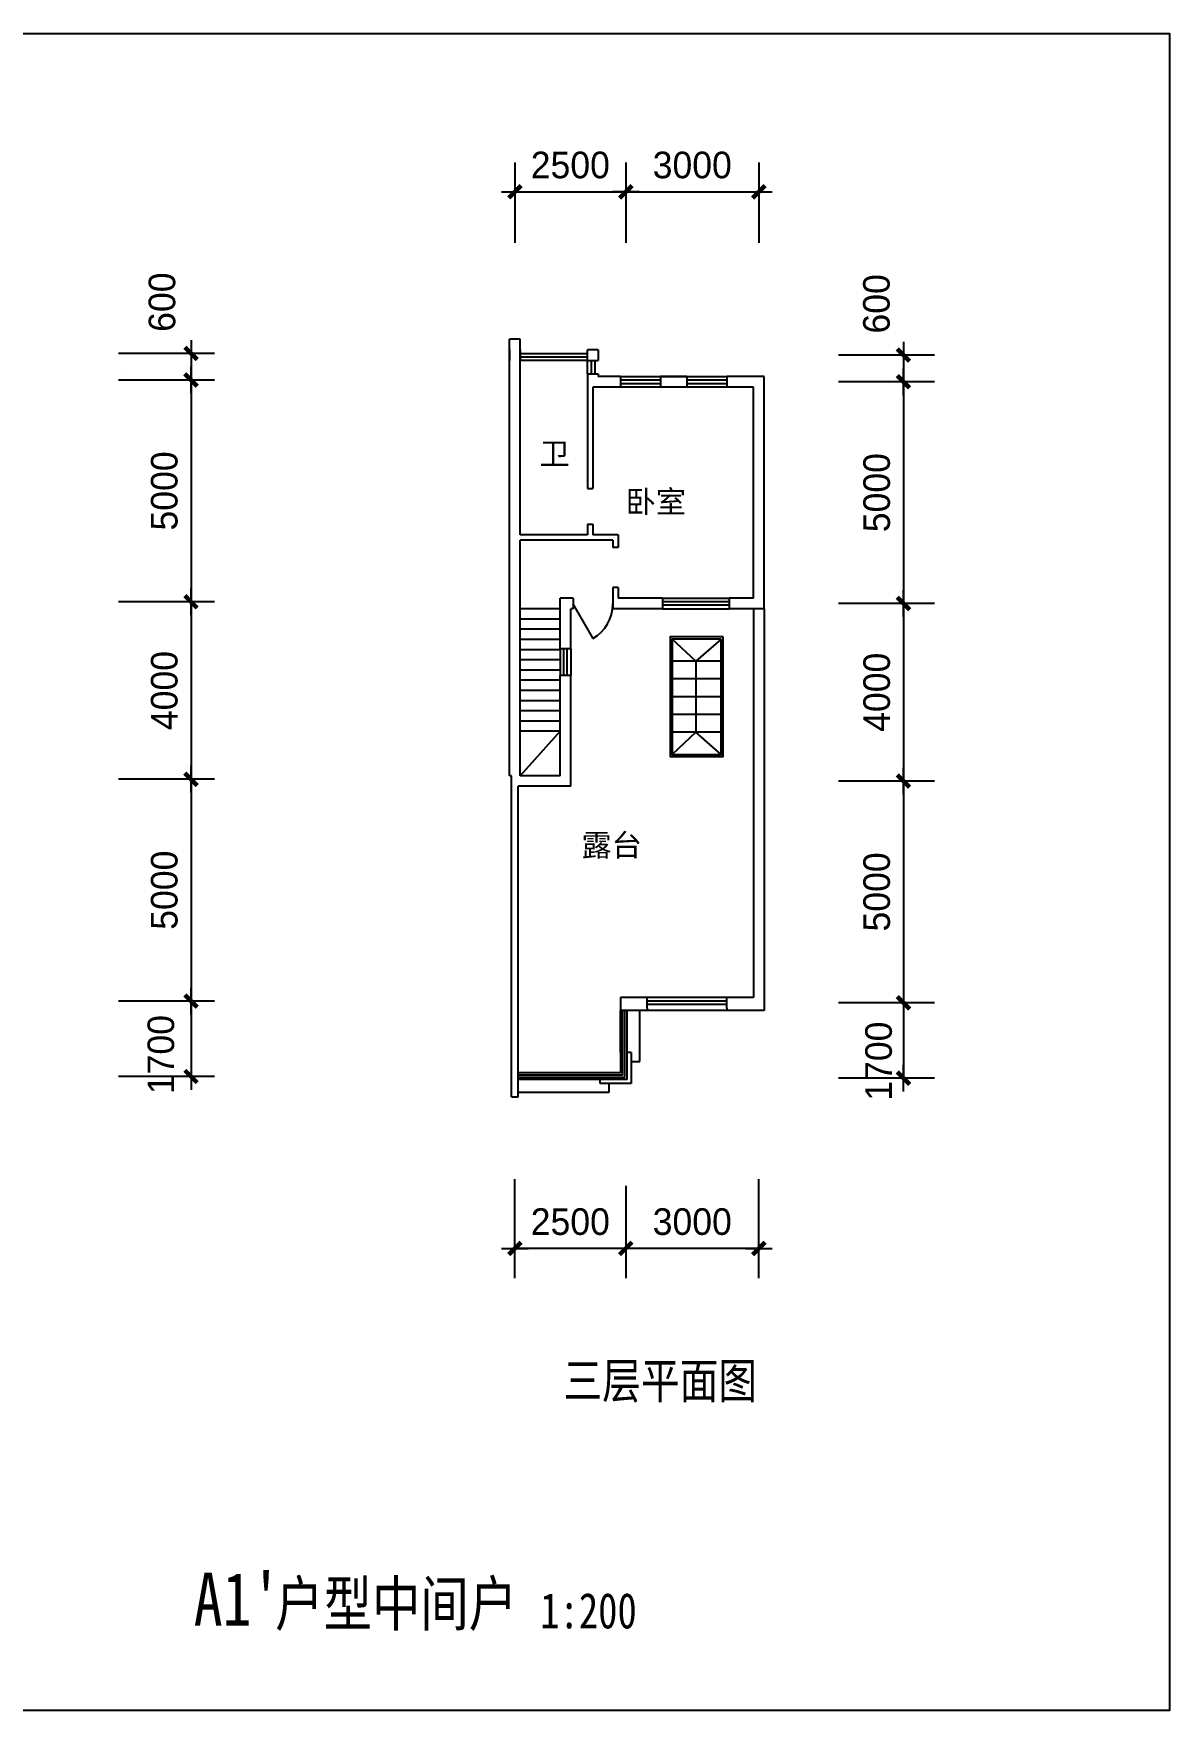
# Model space of a CAD drawing. Extents: x -295429 to -173791, y -143327 to -40994.
# Drawn here: x -199407 to -173791, y -98180 to -60380 of the extents above; entities that cross this region are included whole.
import ezdxf
from ezdxf.enums import TextEntityAlignment as Align

# ---------------------------------------------------------------- set-up
doc = ezdxf.new("R2010")
doc.units = 0
doc.header["$LTSCALE"] = 1000
doc.header["$MEASUREMENT"] = 0
doc.header["$PDMODE"] = 2
doc.layers.get('0').update_dxf_attribs({"linetype": 'CONTINUOUS'})
doc.layers.get('DEFPOINTS').update_dxf_attribs({"linetype": 'CONTINUOUS'})
for name, color, linetype in [('AXIS', 3, 'CONTINUOUS'), ('PLN-TEXT', 7, 'CONTINUOUS'), ('PUB_DIM', 3, 'CONTINUOUS'), ('PUB_TITLE', 4, 'CONTINUOUS'), ('STAIR', 4, 'CONTINUOUS'), ('WALL', 255, 'CONTINUOUS'), ('WINDOW', 2, 'CONTINUOUS'), ('WINDOW_TEXT', 7, 'CONTINUOUS')]:
    doc.layers.add(name, color=color, linetype=linetype)
doc.styles.add('-宋体', font='', dxfattribs={"width": 0.8})
doc.styles.add('_HZTXT', font='')
doc.styles.add('DIM_FONT', font='rt.shx', dxfattribs={"width": 0.8, "bigfont": 'jd.shx'})
doc.styles.add('SIMPLEX', font='SIMPLEX.SHX')
doc.styles.get("Standard").update_dxf_attribs({"font": 'rt.shx', "bigfont": 'bigfont.shx'})
doc.styles.get('-宋体').set_extended_font_data('SimSun')
doc.styles.get('_HZTXT').set_extended_font_data('SimSun')
doc.dimstyles.new('AXIS200', dxfattribs={"dimscale": 2, "dimtxt": 300, "dimasz": 1, "dimexe": 250, "dimexo": 300, "dimgap": 150, "dimtad": 1, "dimdec": 0, "dimzin": 0, "dimdsep": 46, "dimtxsty": 'DIM_FONT', "dimblk": '_DIMX', "dimblk1": '_DIMX', "dimblk2": '_DIMX', "dimcen": 0.09, "dimdle": 30, "dimse1": 1, "dimse2": 1, "dimclrd": 256, "dimclre": 256, "dimclrt": 7, "dimadec": 0, "dimazin": 0, "dimtfac": 1, "dimtdec": 0, "dimtix": 1, "dimtmove": 2, "dimatfit": 3, "dimldrblk": '_DIMX', "dimfxl": 1, "dimtolj": 1, "dimtzin": 0, "dimarcsym": 0})

# ---------------------------------------------------------------- blocks, each defined once
blk = doc.blocks.new('_DIMX')
blk.add_line((-150, 0), (150, 0))
at = {"const_width": 50}
blk.add_lwpolyline([(-70, -70), (70, 70)], dxfattribs=at)
blk = doc.blocks.new('*D42')
at = {"layer": 'DEFPOINTS', "color": 0, "transparency": 16777216}
for p in [(-196855, -73190), (-196855, -77190), (-195855, -77190)]:
    blk.add_point(p, dxfattribs=at)
at = {"layer": 'PUB_DIM', "lineweight": -2, "transparency": 16777216}
blk.add_line((-195855, -73192), (-195855, -77188), dxfattribs=at)
at = {"layer": 'PUB_DIM', "lineweight": -2, "transparency": 16777216, "xscale": 2, "yscale": 2, "zscale": 2}
for p, rotation in [((-195855, -73190), 90), ((-195855, -77190), 270)]:
    blk.add_blockref('_DIMX', p, dxfattribs=dict(at, rotation=rotation))
at = {"layer": 'PUB_DIM', "color": 7, "transparency": 16777216, "insert": (-196455, -75190), "char_height": 600, "attachment_point": 5, "rotation": 90}
blk.add_mtext('\\A1;4000', dxfattribs=at)
blk = doc.blocks.new('*D43')
at = {"layer": 'DEFPOINTS', "color": 0, "transparency": 16777216}
for p in [(-196855, -77190), (-196855, -82190), (-195855, -82190)]:
    blk.add_point(p, dxfattribs=at)
at = {"layer": 'PUB_DIM', "lineweight": -2, "transparency": 16777216}
blk.add_line((-195855, -77192), (-195855, -82188), dxfattribs=at)
at = {"layer": 'PUB_DIM', "lineweight": -2, "transparency": 16777216, "xscale": 2, "yscale": 2, "zscale": 2}
for p, rotation in [((-195855, -77190), 90), ((-195855, -82190), 270)]:
    blk.add_blockref('_DIMX', p, dxfattribs=dict(at, rotation=rotation))
at = {"layer": 'PUB_DIM', "color": 7, "transparency": 16777216, "insert": (-196455, -79690), "char_height": 600, "attachment_point": 5, "rotation": 90}
blk.add_mtext('\\A1;5000', dxfattribs=at)
blk = doc.blocks.new('*D44')
at = {"layer": 'DEFPOINTS', "color": 0, "transparency": 16777216}
for p in [(-196855, -82190), (-196855, -83890), (-195855, -83890)]:
    blk.add_point(p, dxfattribs=at)
at = {"layer": 'PUB_DIM', "lineweight": -2, "transparency": 16777216}
blk.add_line((-195855, -82192), (-195855, -83888), dxfattribs=at)
at = {"layer": 'PUB_DIM', "lineweight": -2, "transparency": 16777216, "xscale": 2, "yscale": 2, "zscale": 2}
for p, rotation in [((-195855, -82190), 90), ((-195855, -83890), 270)]:
    blk.add_blockref('_DIMX', p, dxfattribs=dict(at, rotation=rotation))
at = {"layer": 'PUB_DIM', "color": 7, "transparency": 16777216, "insert": (-196532, -83396), "char_height": 600, "attachment_point": 5, "rotation": 90}
blk.add_mtext('\\A1;1700', dxfattribs=at)
blk = doc.blocks.new('*D41')
at = {"layer": 'DEFPOINTS', "color": 0, "transparency": 16777216}
for p in [(-196855, -68190), (-196855, -73190), (-195855, -73190)]:
    blk.add_point(p, dxfattribs=at)
at = {"layer": 'PUB_DIM', "lineweight": -2, "transparency": 16777216}
blk.add_line((-195855, -68192), (-195855, -73188), dxfattribs=at)
at = {"layer": 'PUB_DIM', "lineweight": -2, "transparency": 16777216, "xscale": 2, "yscale": 2, "zscale": 2}
for p, rotation in [((-195855, -68190), 90), ((-195855, -73190), 270)]:
    blk.add_blockref('_DIMX', p, dxfattribs=dict(at, rotation=rotation))
at = {"layer": 'PUB_DIM', "color": 7, "transparency": 16777216, "insert": (-196455, -70690), "char_height": 600, "attachment_point": 5, "rotation": 90}
blk.add_mtext('\\A1;5000', dxfattribs=at)
blk = doc.blocks.new('*D40')
at = {"layer": 'DEFPOINTS', "color": 0, "transparency": 16777216}
for p in [(-196855, -67590), (-196855, -68190), (-195855, -68190)]:
    blk.add_point(p, dxfattribs=at)
at = {"layer": 'PUB_DIM', "lineweight": -2, "transparency": 16777216}
for p, q in [((-195855, -67588), (-195855, -67586)), ((-195855, -67590), (-195855, -68190)), ((-195855, -68192), (-195855, -68194))]:
    blk.add_line(p, q, dxfattribs=at)
at = {"layer": 'PUB_DIM', "lineweight": -2, "transparency": 16777216, "xscale": 2, "yscale": 2, "zscale": 2}
for p, rotation in [((-195855, -67590), 270), ((-195855, -68190), 90)]:
    blk.add_blockref('_DIMX', p, dxfattribs=dict(at, rotation=rotation))
at = {"layer": 'PUB_DIM', "color": 7, "transparency": 16777216, "insert": (-196506, -66435), "char_height": 600, "attachment_point": 5, "rotation": 90}
blk.add_mtext('\\A1;600', dxfattribs=at)
blk = doc.blocks.new('*D69')
at = {"layer": 'DEFPOINTS', "color": 0, "transparency": 16777216}
for p in [(-180790, -73229), (-180790, -77229), (-179790, -77229)]:
    blk.add_point(p, dxfattribs=at)
at = {"layer": 'PUB_DIM', "lineweight": -2, "transparency": 16777216}
blk.add_line((-179790, -73231), (-179790, -77227), dxfattribs=at)
at = {"layer": 'PUB_DIM', "lineweight": -2, "transparency": 16777216, "xscale": 2, "yscale": 2, "zscale": 2}
for p, rotation in [((-179790, -73229), 90), ((-179790, -77229), 270)]:
    blk.add_blockref('_DIMX', p, dxfattribs=dict(at, rotation=rotation))
at = {"layer": 'PUB_DIM', "color": 7, "transparency": 16777216, "insert": (-180390, -75229), "char_height": 600, "attachment_point": 5, "rotation": 90}
blk.add_mtext('\\A1;4000', dxfattribs=at)
blk = doc.blocks.new('*D71')
at = {"layer": 'DEFPOINTS', "color": 0, "transparency": 16777216}
for p in [(-180790, -82229), (-180790, -83929), (-179790, -83929)]:
    blk.add_point(p, dxfattribs=at)
at = {"layer": 'PUB_DIM', "lineweight": -2, "transparency": 16777216}
for p, q in [((-179790, -82227), (-179790, -82225)), ((-179790, -82229), (-179790, -83929)), ((-179790, -83931), (-179790, -83933))]:
    blk.add_line(p, q, dxfattribs=at)
at = {"layer": 'PUB_DIM', "lineweight": -2, "transparency": 16777216, "xscale": 2, "yscale": 2, "zscale": 2}
for p, rotation in [((-179790, -82229), 270), ((-179790, -83929), 90)]:
    blk.add_blockref('_DIMX', p, dxfattribs=dict(at, rotation=rotation))
at = {"layer": 'PUB_DIM', "color": 7, "transparency": 16777216, "insert": (-180347, -83544), "char_height": 600, "attachment_point": 5, "rotation": 90}
blk.add_mtext('\\A1;1700', dxfattribs=at)
blk = doc.blocks.new('*D70')
at = {"layer": 'DEFPOINTS', "color": 0, "transparency": 16777216}
for p in [(-180790, -77229), (-180790, -82229), (-179790, -82229)]:
    blk.add_point(p, dxfattribs=at)
at = {"layer": 'PUB_DIM', "lineweight": -2, "transparency": 16777216}
blk.add_line((-179790, -77231), (-179790, -82227), dxfattribs=at)
at = {"layer": 'PUB_DIM', "lineweight": -2, "transparency": 16777216, "xscale": 2, "yscale": 2, "zscale": 2}
for p, rotation in [((-179790, -77229), 90), ((-179790, -82229), 270)]:
    blk.add_blockref('_DIMX', p, dxfattribs=dict(at, rotation=rotation))
at = {"layer": 'PUB_DIM', "color": 7, "transparency": 16777216, "insert": (-180390, -79729), "char_height": 600, "attachment_point": 5, "rotation": 90}
blk.add_mtext('\\A1;5000', dxfattribs=at)
blk = doc.blocks.new('*D73')
at = {"layer": 'DEFPOINTS', "color": 0, "transparency": 16777216}
for p in [(-188552, -86765), (-186052, -86765), (-188552, -87765)]:
    blk.add_point(p, dxfattribs=at)
at = {"layer": 'PUB_DIM', "lineweight": -2, "transparency": 16777216}
for p, q in [((-188554, -87765), (-188556, -87765)), ((-186052, -87765), (-188552, -87765)), ((-186050, -87765), (-186048, -87765))]:
    blk.add_line(p, q, dxfattribs=at)
at = {"layer": 'PUB_DIM', "lineweight": -2, "transparency": 16777216, "xscale": 2, "yscale": 2, "zscale": 2}
blk.add_blockref('_DIMX', (-188552, -87765), dxfattribs=at)
at = {"layer": 'PUB_DIM', "lineweight": -2, "transparency": 16777216, "xscale": 2, "yscale": 2, "zscale": 2, "rotation": 180}
blk.add_blockref('_DIMX', (-186052, -87765), dxfattribs=at)
at = {"layer": 'PUB_DIM', "color": 7, "transparency": 16777216, "insert": (-187302, -87165), "char_height": 600, "attachment_point": 5}
blk.add_mtext('\\A1;2500', dxfattribs=at)
blk = doc.blocks.new('*D72')
at = {"layer": 'DEFPOINTS', "color": 0, "transparency": 16777216}
for p in [(-186052, -86765), (-183052, -86765), (-186052, -87765)]:
    blk.add_point(p, dxfattribs=at)
at = {"layer": 'PUB_DIM', "lineweight": -2, "transparency": 16777216}
blk.add_line((-183054, -87765), (-186050, -87765), dxfattribs=at)
at = {"layer": 'PUB_DIM', "lineweight": -2, "transparency": 16777216, "xscale": 2, "yscale": 2, "zscale": 2, "rotation": 180}
blk.add_blockref('_DIMX', (-186052, -87765), dxfattribs=at)
at = {"layer": 'PUB_DIM', "lineweight": -2, "transparency": 16777216, "xscale": 2, "yscale": 2, "zscale": 2}
blk.add_blockref('_DIMX', (-183052, -87765), dxfattribs=at)
at = {"layer": 'PUB_DIM', "color": 7, "transparency": 16777216, "insert": (-184552, -87165), "char_height": 600, "attachment_point": 5}
blk.add_mtext('\\A1;3000', dxfattribs=at)
blk = doc.blocks.new('*D68')
at = {"layer": 'DEFPOINTS', "color": 0, "transparency": 16777216}
for p in [(-180790, -68229), (-180790, -73229), (-179790, -73229)]:
    blk.add_point(p, dxfattribs=at)
at = {"layer": 'PUB_DIM', "lineweight": -2, "transparency": 16777216}
blk.add_line((-179790, -68231), (-179790, -73227), dxfattribs=at)
at = {"layer": 'PUB_DIM', "lineweight": -2, "transparency": 16777216, "xscale": 2, "yscale": 2, "zscale": 2}
for p, rotation in [((-179790, -68229), 90), ((-179790, -73229), 270)]:
    blk.add_blockref('_DIMX', p, dxfattribs=dict(at, rotation=rotation))
at = {"layer": 'PUB_DIM', "color": 7, "transparency": 16777216, "insert": (-180390, -70729), "char_height": 600, "attachment_point": 5, "rotation": 90}
blk.add_mtext('\\A1;5000', dxfattribs=at)
blk = doc.blocks.new('M_B15SGY')
at = {"linetype": 'Continuous'}
for p, q in [((-0.5, 0.5), (0.5, 0.5)), ((0.5, 0.167), (-0.5, 0.167)), ((0.5, -0.167), (-0.5, -0.167))]:
    blk.add_line(p, q, dxfattribs=at)
blk = doc.blocks.new('*D67')
at = {"layer": 'DEFPOINTS', "color": 0, "transparency": 16777216}
for p in [(-180790, -67629), (-180790, -68229), (-179790, -68229)]:
    blk.add_point(p, dxfattribs=at)
at = {"layer": 'PUB_DIM', "lineweight": -2, "transparency": 16777216}
for p, q in [((-179790, -67627), (-179790, -67625)), ((-179790, -67629), (-179790, -68229)), ((-179790, -68231), (-179790, -68233))]:
    blk.add_line(p, q, dxfattribs=at)
at = {"layer": 'PUB_DIM', "lineweight": -2, "transparency": 16777216, "xscale": 2, "yscale": 2, "zscale": 2}
for p, rotation in [((-179790, -67629), 270), ((-179790, -68229), 90)]:
    blk.add_blockref('_DIMX', p, dxfattribs=dict(at, rotation=rotation))
at = {"layer": 'PUB_DIM', "color": 7, "transparency": 16777216, "insert": (-180396, -66473), "char_height": 600, "attachment_point": 5, "rotation": 90}
blk.add_mtext('\\A1;600', dxfattribs=at)
blk = doc.blocks.new('*D66')
at = {"layer": 'DEFPOINTS', "color": 0, "transparency": 16777216}
for p in [(-183052, -63947), (-186052, -64947), (-183052, -64947)]:
    blk.add_point(p, dxfattribs=at)
at = {"layer": 'PUB_DIM', "lineweight": -2, "transparency": 16777216}
blk.add_line((-186050, -63947), (-183054, -63947), dxfattribs=at)
at = {"layer": 'PUB_DIM', "lineweight": -2, "transparency": 16777216, "xscale": 2, "yscale": 2, "zscale": 2, "rotation": 180}
blk.add_blockref('_DIMX', (-186052, -63947), dxfattribs=at)
at = {"layer": 'PUB_DIM', "lineweight": -2, "transparency": 16777216, "xscale": 2, "yscale": 2, "zscale": 2}
blk.add_blockref('_DIMX', (-183052, -63947), dxfattribs=at)
at = {"layer": 'PUB_DIM', "color": 7, "transparency": 16777216, "insert": (-184552, -63347), "char_height": 600, "attachment_point": 5}
blk.add_mtext('\\A1;3000', dxfattribs=at)
blk = doc.blocks.new('*D65')
at = {"layer": 'DEFPOINTS', "color": 0, "transparency": 16777216}
for p in [(-186052, -63947), (-188552, -64947), (-186052, -64947)]:
    blk.add_point(p, dxfattribs=at)
at = {"layer": 'PUB_DIM', "lineweight": -2, "transparency": 16777216}
for p, q in [((-188554, -63947), (-188556, -63947)), ((-188552, -63947), (-186052, -63947)), ((-186050, -63947), (-186048, -63947))]:
    blk.add_line(p, q, dxfattribs=at)
at = {"layer": 'PUB_DIM', "lineweight": -2, "transparency": 16777216, "xscale": 2, "yscale": 2, "zscale": 2}
blk.add_blockref('_DIMX', (-188552, -63947), dxfattribs=at)
at = {"layer": 'PUB_DIM', "lineweight": -2, "transparency": 16777216, "xscale": 2, "yscale": 2, "zscale": 2, "rotation": 180}
blk.add_blockref('_DIMX', (-186052, -63947), dxfattribs=at)
at = {"layer": 'PUB_DIM', "color": 7, "transparency": 16777216, "insert": (-187302, -63347), "char_height": 600, "attachment_point": 5}
blk.add_mtext('\\A1;2500', dxfattribs=at)
blk = doc.blocks.new('_DBLK')
blk.add_line((-0.5, 0), (0, -0.866))
blk.add_arc((-0.5, 0), 1, 300, 0)
at = {"layer": 'WINDOW_TEXT', "style": 'SIMPLEX', "flags": 9}
blk.add_attdef('A', text='', height=1, dxfattribs=at).set_placement((0, 1.5), align=Align.MIDDLE)

msp = doc.modelspace()

# ---------------------------------------------------------------- linework, layer by layer
msp.add_line((-197399.7, -68020.8), (-197400.2, -68020.3))
at = {"layer": 'AXIS'}
for p, q in [((-188551.9, -63286.4), (-188551.9, -65097.7)), ((-186051.9, -63286.4), (-186051.9, -65097.7)), ((-183051.9, -63286.4), (-183051.9, -65097.7)), ((-195323, -67590.3), (-197494.2, -67590.3)), ((-179086.4, -67628.7), (-181257.1, -67628.7)), ((-195323, -68190.3), (-197494.2, -68190.3)), ((-179086.4, -68228.7), (-181257.1, -68228.7)), ((-195323, -73190.3), (-197494.2, -73190.3)), ((-179086.4, -73228.7), (-181257.1, -73228.7)), ((-195323, -77190.3), (-197494.2, -77190.3)), ((-179086.4, -77228.7), (-181257.1, -77228.7)), ((-195323, -82190.3), (-197494.2, -82190.3)), ((-179086.4, -82228.7), (-181257.1, -82228.7)), ((-195323, -83890.3), (-197494.2, -83890.3)), ((-179086.4, -83928.7), (-181257.1, -83928.7)), ((-188551.9, -88438), (-188551.9, -86204.6)), ((-186051.9, -86354.6), (-186051.9, -88436.6)), ((-183051.9, -88438), (-183051.9, -86204.6))]:
    msp.add_line(p, q, dxfattribs=at)
at = {"layer": 'PUB_TITLE'}
msp.add_lwpolyline([(-227251.1, -98179.9), (-227251.1, -60379.9), (-173791.1, -60379.9), (-173791.1, -98179.9)], close=True, dxfattribs=at)
at = {"layer": 'STAIR'}
for p, q in [((-187531.9, -73348.7), (-188431.9, -73348.7)), ((-187531.9, -73578.7), (-188431.9, -73578.7)), ((-183171.9, -73348.7), (-183171.9, -82108.7)), ((-182931.9, -73348.7), (-182931.9, -82398.7)), ((-187531.9, -73808.7), (-188431.9, -73808.7)), ((-187531.9, -74038.7), (-188431.9, -74038.7)), ((-184471.9, -74528.7), (-185001.9, -74028.7)), ((-183901.9, -74028.7), (-184471.9, -74528.7)), ((-188671.9, -76108.7), (-188671.9, -74248.7)), ((-188431.9, -76108.7), (-188431.9, -74248.7)), ((-187531.9, -74268.7), (-188431.9, -74268.7)), ((-187531.9, -74498.7), (-188431.9, -74498.7)), ((-187531.9, -74728.7), (-188431.9, -74728.7)), ((-183901.9, -74528.7), (-185001.9, -74528.7)), ((-184471.9, -74528.7), (-184471.9, -76128.7)), ((-187531.9, -74958.7), (-188431.9, -74958.7)), ((-187531.9, -75188.7), (-188431.9, -75188.7)), ((-183901.9, -74928.7), (-185001.9, -74928.7)), ((-187531.9, -75418.7), (-188431.9, -75418.7)), ((-183901.9, -75328.7), (-185001.9, -75328.7)), ((-187531.9, -75648.7), (-188431.9, -75648.7)), ((-187531.9, -75878.7), (-188431.9, -75878.7)), ((-183901.9, -75728.7), (-185001.9, -75728.7)), ((-187531.9, -76108.7), (-188431.9, -76108.7)), ((-187531.9, -76108.7), (-188431.9, -77108.7)), ((-184471.9, -76128.7), (-185001.9, -76628.7)), ((-183901.9, -76128.7), (-185001.9, -76128.7)), ((-183901.9, -76628.7), (-184471.9, -76128.7)), ((-188626.9, -84348.7), (-188626.9, -77348.7)), ((-188476.9, -84348.7), (-188476.9, -77348.7)), ((-185571.9, -82108.7), (-186171.9, -82108.7)), ((-186171.9, -82108.7), (-186171.9, -82398.7)), ((-186171.9, -83348.7), (-186171.9, -82398.7)), ((-182931.9, -82398.7), (-186171.9, -82398.7)), ((-186121.9, -83858.7), (-186121.9, -82398.7)), ((-186071.9, -83908.7), (-186071.9, -82398.7)), ((-186021.9, -83958.7), (-186021.9, -82398.7)), ((-185731.9, -83548.7), (-185731.9, -82398.7)), ((-185571.9, -82348.7), (-185571.9, -82108.7)), ((-183771.9, -82108.7), (-185571.9, -82108.7)), ((-183771.9, -82188.7), (-185571.9, -82188.7)), ((-183771.9, -82268.7), (-185571.9, -82268.7)), ((-185571.9, -82348.7), (-185571.9, -82398.7)), ((-183771.9, -82348.7), (-183771.9, -82108.7)), ((-183171.9, -82108.7), (-183771.9, -82108.7)), ((-183771.9, -82348.7), (-183771.9, -82398.7)), ((-186171.9, -83348.7), (-186171.9, -83808.7)), ((-185931.9, -83348.7), (-186021.9, -83348.7)), ((-185931.9, -83348.7), (-185931.9, -84048.7)), ((-186631.9, -83808.7), (-188476.9, -83808.7)), ((-186121.9, -83858.7), (-188476.9, -83858.7)), ((-186071.9, -83908.7), (-188476.9, -83908.7)), ((-186171.9, -83808.7), (-186631.9, -83808.7)), ((-185931.9, -83548.7), (-185731.9, -83548.7)), ((-186021.9, -83958.7), (-188476.9, -83958.7)), ((-186431.9, -84248.7), (-188476.9, -84248.7)), ((-186632.4, -83988.7), (-186631.9, -83989.2)), ((-186631.9, -84048.2), (-186631.9, -83958.7)), ((-186631.4, -84048.7), (-186631.9, -84048.2)), ((-185931.9, -84048.7), (-186631.4, -84048.7)), ((-186431.9, -84048.2), (-186431.9, -84248.7)), ((-188626.9, -84348.7), (-188476.9, -84348.7))]:
    msp.add_line(p, q, dxfattribs=at)
for points in [[(-183851.9, -73978.7), (-185051.9, -73978.7), (-185051.9, -76678.7), (-183851.9, -76678.7)], [(-183901.9, -74028.7), (-185001.9, -74028.7), (-185001.9, -76628.7), (-183901.9, -76628.7)]]:
    msp.add_lwpolyline(points, close=True, dxfattribs=at)
at = {"layer": 'WALL'}
for p, q in [((-188671.9, -71678.7), (-188671.9, -67268.7)), ((-188431.9, -67268.7), (-188671.9, -67268.7)), ((-188431.9, -71678.7), (-188431.9, -67268.7)), ((-188671.9, -77108.7), (-188671.9, -67508.7)), ((-188671.9, -67508.7), (-188671.9, -67748.7)), ((-188671.9, -67748.7), (-188671.9, -67508.7)), ((-188431.9, -67748.7), (-188431.9, -67508.7)), ((-188431.9, -67508.7), (-188431.9, -67748.7)), ((-186911.9, -67748.7), (-186911.9, -67508.7)), ((-186671.9, -67508.7), (-186911.9, -67508.7)), ((-186671.9, -67508.7), (-186671.9, -67748.7)), ((-186671.9, -67508.7), (-186671.9, -67748.7)), ((-186911.9, -67748.7), (-186911.9, -67748.7)), ((-186911.9, -67748.7), (-186671.9, -67748.7)), ((-186911.9, -68048.7), (-186671.9, -68048.7)), ((-186911.4, -68048.7), (-186911.4, -70638.7)), ((-186791.4, -68348.7), (-186791.4, -70638.7)), ((-186171.9, -68348.7), (-186791.4, -68348.7)), ((-186671.9, -68048.7), (-186671.9, -68108.7)), ((-186171.9, -68108.7), (-186671.9, -68108.7)), ((-186171.9, -68108.7), (-186171.9, -68348.7)), ((-185271.9, -68108.7), (-185271.9, -68348.7)), ((-184671.9, -68108.7), (-185271.9, -68108.7)), ((-184671.9, -68348.7), (-185271.9, -68348.7)), ((-184671.9, -68108.7), (-184671.9, -68348.7)), ((-183771.9, -68108.7), (-183771.9, -68348.7)), ((-182931.9, -68108.7), (-183771.9, -68108.7)), ((-183171.9, -68348.7), (-183771.9, -68348.7)), ((-183171.9, -73108.7), (-183171.9, -68348.7)), ((-182931.9, -73348.7), (-182931.9, -68108.7)), ((-186911.4, -70638.7), (-186791.4, -70638.7)), ((-186911.4, -71438.7), (-186911.4, -71678.7)), ((-186911.4, -71438.7), (-186791.4, -71438.7)), ((-186791.4, -71438.7), (-186791.4, -71678.7)), ((-188671.9, -73228.7), (-188671.9, -71798.7)), ((-186911.4, -71678.7), (-188431.9, -71678.7)), ((-188431.9, -73348.7), (-188431.9, -71798.7)), ((-186341.4, -71798.7), (-188431.9, -71798.7)), ((-187291.9, -71679.2), (-187292.4, -71678.7)), ((-187291.9, -71799.2), (-187292.4, -71798.7)), ((-186221.4, -71678.7), (-186791.4, -71678.7)), ((-186341.4, -71798.7), (-186341.4, -71968.7)), ((-186221.4, -71678.7), (-186221.4, -71968.7)), ((-186221.4, -71968.7), (-186341.4, -71968.7)), ((-186221.4, -72868.7), (-186341.4, -72868.7)), ((-186341.4, -72868.7), (-186341.4, -73348.7)), ((-186221.4, -72868.7), (-186221.4, -73108.7)), ((-187241.4, -73108.7), (-187531.9, -73108.7)), ((-187531.9, -74248.7), (-187531.9, -73108.7)), ((-187241.4, -73108.7), (-187241.4, -73348.7)), ((-186341.4, -73108.7), (-186341.4, -73348.7)), ((-185221.9, -73108.7), (-186221.4, -73108.7)), ((-185221.9, -73108.7), (-185221.9, -73348.7)), ((-183721.9, -73108.7), (-183721.9, -73348.7)), ((-183171.9, -73108.7), (-183721.9, -73108.7)), ((-188431.9, -77108.7), (-188431.9, -73348.7)), ((-187241.4, -73348.7), (-187291.9, -73348.7)), ((-187291.9, -74248.7), (-187291.9, -73348.7)), ((-185221.9, -73348.7), (-186341.4, -73348.7)), ((-182931.9, -73348.7), (-183721.9, -73348.7)), ((-187291.9, -74248.7), (-187531.9, -74248.7)), ((-187531.9, -77108.7), (-187531.9, -74848.7)), ((-187291.9, -74848.7), (-187531.9, -74848.7)), ((-187291.9, -77348.7), (-187291.9, -74848.7)), ((-188626.9, -77108.7), (-188671.9, -77108.7)), ((-188626.9, -82348.7), (-188626.9, -77108.7)), ((-187531.9, -77108.7), (-188431.9, -77108.7)), ((-187291.9, -77348.7), (-188476.9, -77348.7))]:
    msp.add_line(p, q, dxfattribs=at)
at = {"layer": 'WINDOW'}
for p, q in [((-186171.9, -68108.7), (-183771.9, -68108.7)), ((-185221.9, -73348.7), (-183721.9, -73348.7)), ((-187291.9, -74248.7), (-187291.9, -74848.7))]:
    msp.add_line(p, q, dxfattribs=at)

# ---------------------------------------------------------------- block references
for name, p, xscale, yscale, zscale in [('M_B15SGY', (-187671.9, -67628.7), -1520, -239.9999999999982, 1520), ('M_B15SGY', (-185721.9, -68228.7), -900, -240, 900), ('M_B15SGY', (-184221.9, -68228.7), -900, -240, 900), ('_DBLK', (-186791.7, -73237.9), 900, 900, 900)]:
    msp.add_blockref(name, p, dxfattribs=dict(at, xscale=xscale, yscale=yscale, zscale=zscale))
for p, xscale, yscale, zscale, rotation in [((-186791.9, -67898.7), -300, -239.9999999999927, 300, 270), ((-184471.9, -73228.7), -1500, -239.9999999999982, 1500, 180), ((-187411.9, -74548.7), -600, 239.9999999999854, 600, 90)]:
    msp.add_blockref('M_B15SGY', p, dxfattribs=dict(at, xscale=xscale, yscale=yscale, zscale=zscale, rotation=rotation))

# ---------------------------------------------------------------- texts
at = {"style": '_HZTXT'}
for s, p in [('卫', (-187998.8, -70100.1)), ('卧室', (-186058.1, -71181)), ('露台', (-187051.3, -78922.9))]:
    msp.add_text(s, height=500, dxfattribs=at).set_placement(p)
at = {"layer": 'PLN-TEXT', "width": 0.8}
for s, height, style, p in [('三层平面图', 800, '-宋体', (-187456.7, -91146.9)), ("A1'", 1200, '_HZTXT', (-195795.7, -96271.3)), ('户型中间户    ', 1000, '_HZTXT', (-193957.1, -96271.3)), ('1:200', 800, '_HZTXT', (-187980.3, -96330))]:
    msp.add_text(s, height=height, dxfattribs=dict(at, style=style)).set_placement(p)

# ---------------------------------------------------------------- dimensions: what is measured, and where the dimension line sits
at = {"layer": 'PUB_DIM'}
for p1, p2, picture, middle in [((-188551.9, -64946.5), (-186051.9, -64946.5), '*D65', (-187301.9, -63346.5)), ((-186051.9, -64946.5), (-183051.9, -64946.5), '*D66', (-184551.9, -63346.5)), ((-196855.3, -68190.3), (-196855.3, -73190.3), '*D41', (-196455.3, -70690.3)), ((-180790, -68228.7), (-180790, -73228.7), '*D68', (-180390, -70728.7)), ((-196855.3, -73190.3), (-196855.3, -77190.3), '*D42', (-196455.3, -75190.3)), ((-180790, -73228.7), (-180790, -77228.7), '*D69', (-180390, -75228.7)), ((-196855.3, -77190.3), (-196855.3, -82190.3), '*D43', (-196455.3, -79690.3)), ((-180790, -77228.7), (-180790, -82228.7), '*D70', (-180390, -79728.7)), ((-186051.9, -86765.4), (-188551.9, -86765.4), '*D73', (-187301.9, -87165.4)), ((-183051.9, -86765.4), (-186051.9, -86765.4), '*D72', (-184551.9, -87165.4))]:
    dim = msp.add_aligned_dim(p1=p1, p2=p2, distance=1000, dimstyle='AXIS200', override={"dimtxsty": 'Standard'}, dxfattribs=at)
    dim.commit()
    dim.dimension.update_dxf_attribs({"geometry": picture, "text_midpoint": middle})
for base, p1, p2, picture, middle in [((-195855.3, -68190.3), (-196855.3, -67590.3), (-196855.3, -68190.3), '*D40', (-196505.7, -66434.9)), ((-179790, -68228.7), (-180790, -67628.7), (-180790, -68228.7), '*D67', (-180396.3, -66473.3)), ((-195855.3, -83890.3), (-196855.3, -82190.3), (-196855.3, -83890.3), '*D44', (-196532.3, -83395.7)), ((-179790, -83928.7), (-180790, -82228.7), (-180790, -83928.7), '*D71', (-180346.8, -83544.1))]:
    dim = msp.add_linear_dim(base=base, p1=p1, p2=p2, angle=270, dimstyle='AXIS200', override={"dimtxsty": 'Standard'}, dxfattribs=at)
    dim.commit()
    dim.dimension.update_dxf_attribs({"geometry": picture, "text_midpoint": middle, "dimtype": 161})

doc.saveas('drawing.dxf')
